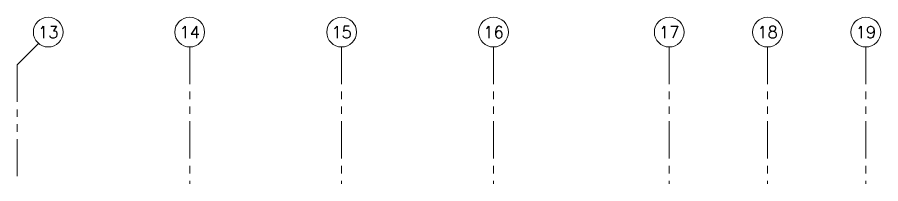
# Model space of a CAD drawing. Header units: millimetres. Extents: x 3738 to 3833, y 1327 to 1657.
# Drawn here: x 3795.5 to 3810, y 1471.09 to 1473.89 of the extents above; entities that cross this region are included whole.
import ezdxf
from ezdxf.enums import TextEntityAlignment as Align

# ---------------------------------------------------------------- set-up
doc = ezdxf.new("R2010")
doc.units = ezdxf.units.MM
doc.linetypes.add('PHANTOM', pattern=[63.5, 31.75, -6.35, 6.35, -6.35, 6.35, -6.35])
doc.linetypes.add('PHANTOM2', pattern=[1.25, 0.625, -0.125, 0.125, -0.125, 0.125, -0.125])
doc.layers.get('0').update_dxf_attribs({"color": 251, "lineweight": 9})
doc.layers.add('A-EJES', color=251, linetype='PHANTOM', lineweight=13)
doc.styles.add('ROMANS', font='romans.shx', dxfattribs={"width": 0.8})

# ---------------------------------------------------------------- blocks, each defined once
blk = doc.blocks.new('Ejes_Torre C')
blk.add_line((27.03, 16.35), (27.389, 16.709))
at = {"layer": 'A-EJES', "linetype": 'PHANTOM2'}
for points in [[(29.925, 16.65), (29.925, 14.35)], [(32.475, 16.65), (32.475, 14.35)], [(35.025, 16.65), (35.025, 14.35)], [(37.975, 16.65), (37.975, 14.35)], [(39.625, 16.65), (39.625, 14.35)], [(41.275, 16.65), (41.275, 14.35)], [(27.03, 16.35), (27.03, 14.35)]]:
    blk.add_lwpolyline(points, dxfattribs=at)
at = {"layer": 'A-EJES', "linetype": 'Continuous'}
for centre in [(27.55, 16.9), (29.925, 16.9), (32.475, 16.9), (35.025, 16.9), (37.975, 16.9), (39.625, 16.9), (41.275, 16.9)]:
    blk.add_circle(centre, 0.25, dxfattribs=at)
at = {"layer": 'A-EJES', "linetype": 'Continuous', "style": 'ROMANS'}
for s, p in [('13', (27.55, 16.9)), ('14', (29.925, 16.9)), ('15', (32.475, 16.9)), ('16', (35.025, 16.9)), ('17', (37.975, 16.9)), ('18', (39.625, 16.9)), ('19', (41.275, 16.9))]:
    blk.add_text(s, height=0.2, dxfattribs=at).set_placement(p, align=Align.MIDDLE_CENTER)

msp = doc.modelspace()

# ---------------------------------------------------------------- block references
at = {"layer": 'A-EJES'}
msp.add_blockref('Ejes_Torre C', (3768.472, 1456.738), dxfattribs=at)

doc.saveas('drawing.dxf')
